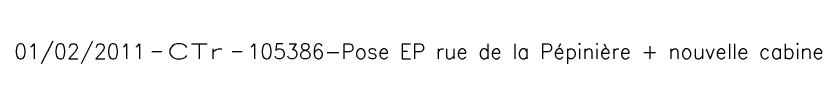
# Model space of a CAD drawing. Header units: millimetres. Extents: x 185011 to 185897, y 128253 to 129000.
# Drawn here: x 185010.84 to 185051.15, y 128762.82 to 128763.96 of the extents above; entities that cross this region are included whole.
import ezdxf
from ezdxf.enums import TextEntityAlignment as Align

# ---------------------------------------------------------------- set-up
doc = ezdxf.new("R2010")
doc.units = ezdxf.units.MM
doc.layers.get('0').update_dxf_attribs({"linetype": 'CONTINUOUS'})
doc.layers.add('E_910', color=7, linetype='CONTINUOUS', plot=False)
doc.styles.get("Standard").update_dxf_attribs({"font": 'romans.shx', "width": 0.85})

# ---------------------------------------------------------------- blocks, each defined once
blk = doc.blocks.new('GIS_MODF')
at = {"color": 0, "linetype": 'Continuous', "flags": 128}
for points in [[(-2.257, -0.012), (-1.757, -0.012)], [(1.758, -0.012), (2.258, -0.012)]]:
    blk.add_lwpolyline(points, dxfattribs=at)
at = {"color": 0, "linetype": 'Continuous'}
blk.add_attdef('DATE', text='', height=0.75, dxfattribs=at).set_placement((-2.583, -0.387), align=Align.RIGHT)
at = {"color": 0, "linetype": 'Continuous', "width": 3.590909}
blk.add_attdef('USER', text='', height=0.75, dxfattribs=at).set_placement((-1.516, -0.387), (1.306, -0.387), align=Align.FIT)
at = {"color": 0, "linetype": 'Continuous'}
blk.add_attdef('DESC', (2.528, -0.387), '', height=0.75, dxfattribs=at)

msp = doc.modelspace()

# ---------------------------------------------------------------- block references
at = {"layer": 'E_910'}
ref = msp.add_blockref('GIS_MODF', (185019.888, 128763.457), dxfattribs=at)
ref.add_attrib('DATE', '01/02/2011', dxfattribs={"layer": '0', "color": 0, "linetype": 'Continuous', "height": 0.75}).set_placement((185017.305, 128763.07), align=Align.RIGHT)
ref.add_attrib('USER', 'CTr', dxfattribs={"layer": '0', "color": 0, "linetype": 'Continuous', "height": 0.75, "width": 1.612245}).set_placement((185018.372, 128763.07), (185021.193, 128763.07), align=Align.FIT)
ref.add_attrib('DESC', '105386-Pose EP rue de la Pépinière + nouvelle cabine', (185022.415, 128763.07), dxfattribs={"layer": '0', "color": 0, "linetype": 'Continuous', "height": 0.75})

doc.saveas('drawing.dxf')
